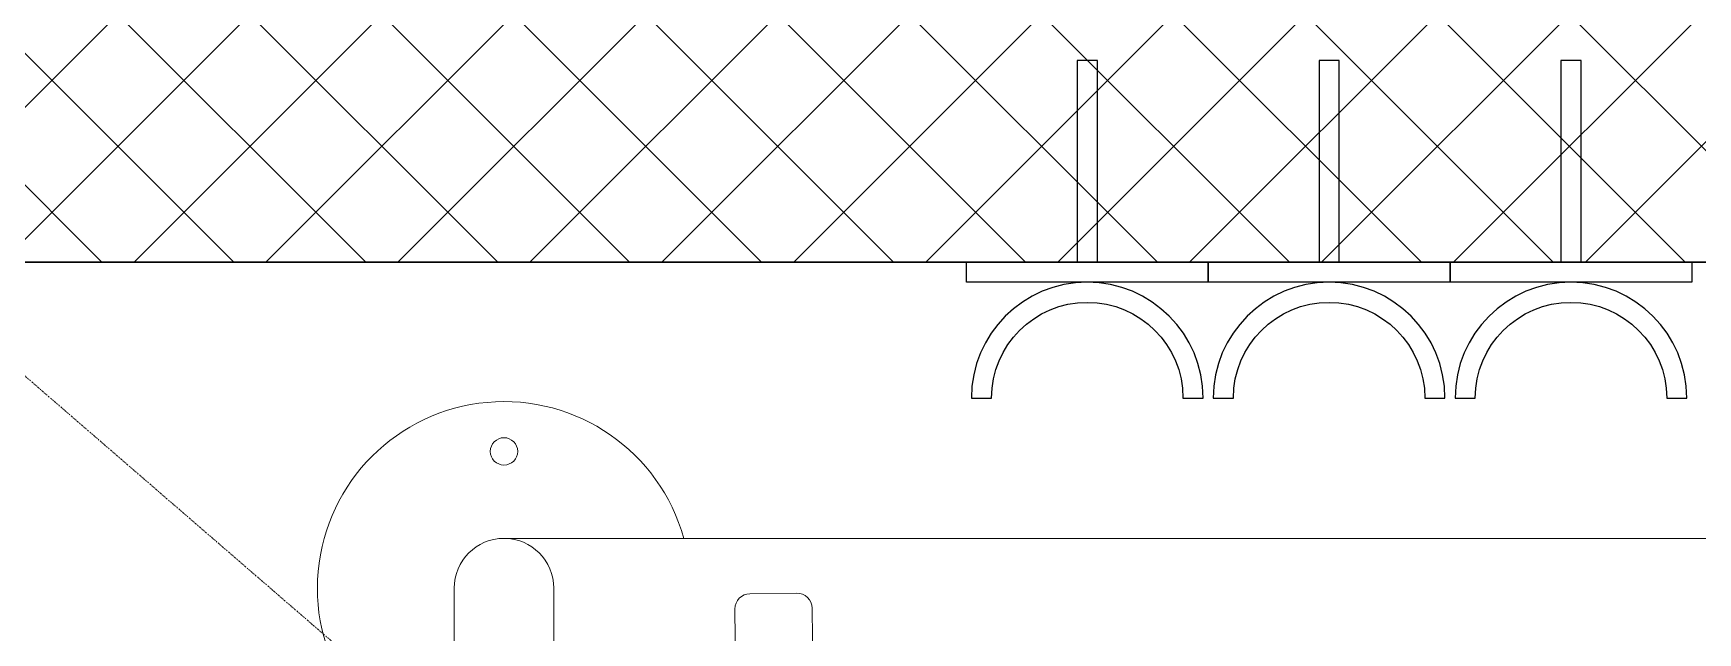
# Model space of a CAD drawing. Header units: inches. Extents: x 15 to 18199, y 5 to 12862.
# Drawn here: x 5762 to 6431, y 9978 to 10219 of the extents above; entities that cross this region are included whole.
import ezdxf

# ---------------------------------------------------------------- set-up
doc = ezdxf.new("R2010")
doc.units = ezdxf.units.IN
doc.header["$MEASUREMENT"] = 0
doc.linetypes.add('STRICHPUNKT', pattern=[1, 0.5, -0.25, 0, -0.25])
for name, color, linetype, lineweight in [('200', 7, 'Continuous', 13), ('260G', 250, 'Continuous', 13), ('500', 4, 'Continuous', 13), ('610', 4, 'STRICHPUNKT', 13), ('ceiling', 31, 'Continuous', 5)]:
    doc.layers.add(name, color=color, linetype=linetype, lineweight=lineweight)
doc.layers.add('410E', color=240, linetype='Continuous')

# ---------------------------------------------------------------- blocks, each defined once
blk = doc.blocks.new('230V')
at = {"layer": '410E'}
blk.add_lwpolyline([(8.1, -48.6), (0, -48.6), (0, 48.6), (8.1, 48.6)], close=True, dxfattribs=at)
blk.add_lwpolyline([(54.675, 38.475), (54.675, 46.575, 1), (54.675, -46.575), (54.675, -38.475, -1)], format="xyb", close=True, dxfattribs=at)
blk.add_lwpolyline([(0, 4.05), (-81, 4.05), (-81, -4.05), (0, -4.05)], dxfattribs=at)
blk = doc.blocks.new('A$C0A803AA6')
at = {"layer": '610'}
for p in [(1527, 1320.8), (1527, 0)]:
    blk.add_line(p, (0, 1320.8), dxfattribs=at)
blk = doc.blocks.new('alihfpih')
at = {"layer": '200'}
for p, q in [((-3843.54, -12256.56), (-3843.54, -12716.56)), ((-3803.54, -12256.56), (-3803.54, -12716.56)), ((-3823.54, -12736.56), (-2653.54, -12736.56))]:
    blk.add_line(p, q, dxfattribs=at)
blk.add_circle((-3823.54, -12771.56), 5.5, dxfattribs=at)
for radius, start, end in [(75, 105.46601, 344.53399), (20, 180, 0)]:
    blk.add_arc((-3823.54, -12716.56), radius, start, end, dxfattribs=at)
blk = doc.blocks.new('D-Untergestell-Broiler-Duke-FBB')
at = {"layer": '260G'}
for p, q in [((69835.97, 14623.57), (69817.18, 14623.36)), ((69811.57, 14577.73), (69811.15, 14617.2)), ((69842.13, 14617.53), (69842.56, 14577.73))]:
    blk.add_line(p, q, dxfattribs=at)
for centre, start, end in [((69817.25, 14617.26), 90.62118, 180.62118), ((69836.03, 14617.47), 0.62118, 90.62118)]:
    blk.add_arc(centre, 6.1, start, end, dxfattribs=at)
blk = doc.blocks.new('A$C48A1077E')
at = {"layer": '500'}
blk.add_blockref('D-Untergestell-Broiler-Duke-FBB', (-69556.11, -13504), dxfattribs=at)
blk = doc.blocks.new('A$C6C05235F')
blk.add_blockref('A$C0A803AA6', (0, 290.31))
at = {"layer": '410E', "extrusion": (0, 0, -1), "xscale": -1, "zscale": -1, "rotation": 90}
for p in [(-479.93, 1611.11), (-577.13, 1611.11), (-674.33, 1611.11)]:
    blk.add_blockref('230V', p, dxfattribs=at)
at = {"layer": '500', "xscale": -1, "rotation": 180}
blk.add_blockref('alihfpih', (4069.05, -11236.56), dxfattribs=at)
at = {"layer": '500'}
blk.add_blockref('A$C48A1077E', (83.3, 358.41), dxfattribs=at)

msp = doc.modelspace()

# ---------------------------------------------------------------- hatches: boundary and pattern name
at = {"layer": 'ceiling', "lineweight": 20, "ltscale": 0.1}
h = msp.add_hatch(dxfattribs=at)
h.set_pattern_fill('ANSI37', color=6, scale=300, style=0)
h.set_pattern_definition([(45, (-178838.728, -1700645.184), (-26.5165043, 26.5165043), []), (135, (-178838.728, -1700645.184), (-26.5165043, -26.5165043), [])])
h.paths.add_polyline_path([(4690.18, 10126.61), (7215.18, 10126.61), (7215.18, 10256.61), (4690.18, 10256.61)])

# ---------------------------------------------------------------- linework, layer by layer
at = {"lineweight": 30, "ltscale": 0.1}
msp.add_line((4690.18, 10126.61), (7215.18, 10126.61), dxfattribs=at)

# ---------------------------------------------------------------- block references
at = {"layer": '500', "lineweight": 50}
msp.add_blockref('A$C6C05235F', (5705.37, 8515.49, 0), dxfattribs=at)

doc.saveas('drawing.dxf')
